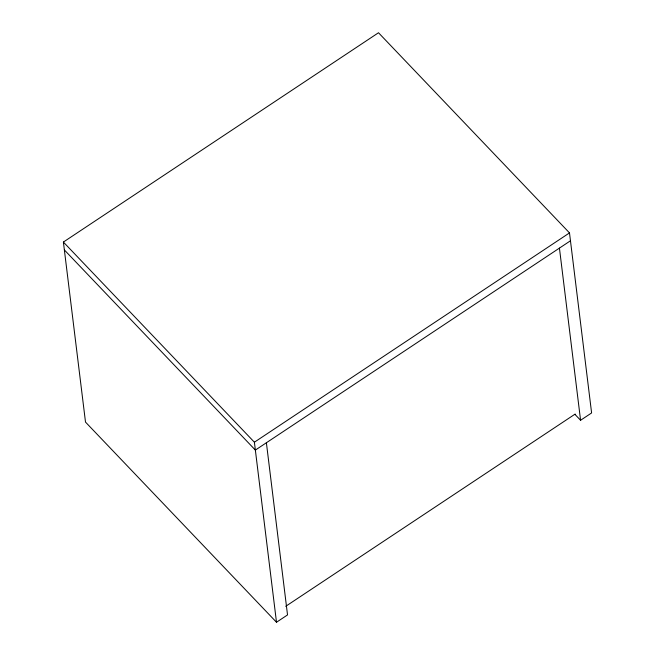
<?xml version="1.0" encoding="UTF-8"?>
<svg xmlns="http://www.w3.org/2000/svg" width="655" height="655" viewBox="0 0 655 655"><rect width="100%" height="100%" fill="white"/><g stroke="black" fill="none" stroke-linecap="round" stroke-linejoin="round"><path stroke-width="0.98" d="M266.389 442.764L287.529 614.922L276.5 622.25L85.502 422.09L63.396 242.055L378.5 32.75L569.498 232.91L591.604 412.945L580.576 420.273L574.934 414.361M276.5 622.25L254.394 442.207L569.498 232.91M570.464 240.786L255.36 450.083L64.362 249.932M285.711 606.317L575.188 414.042M63.396 242.055L254.394 442.207M559.435 248.106L580.576 420.273"/></g></svg>
